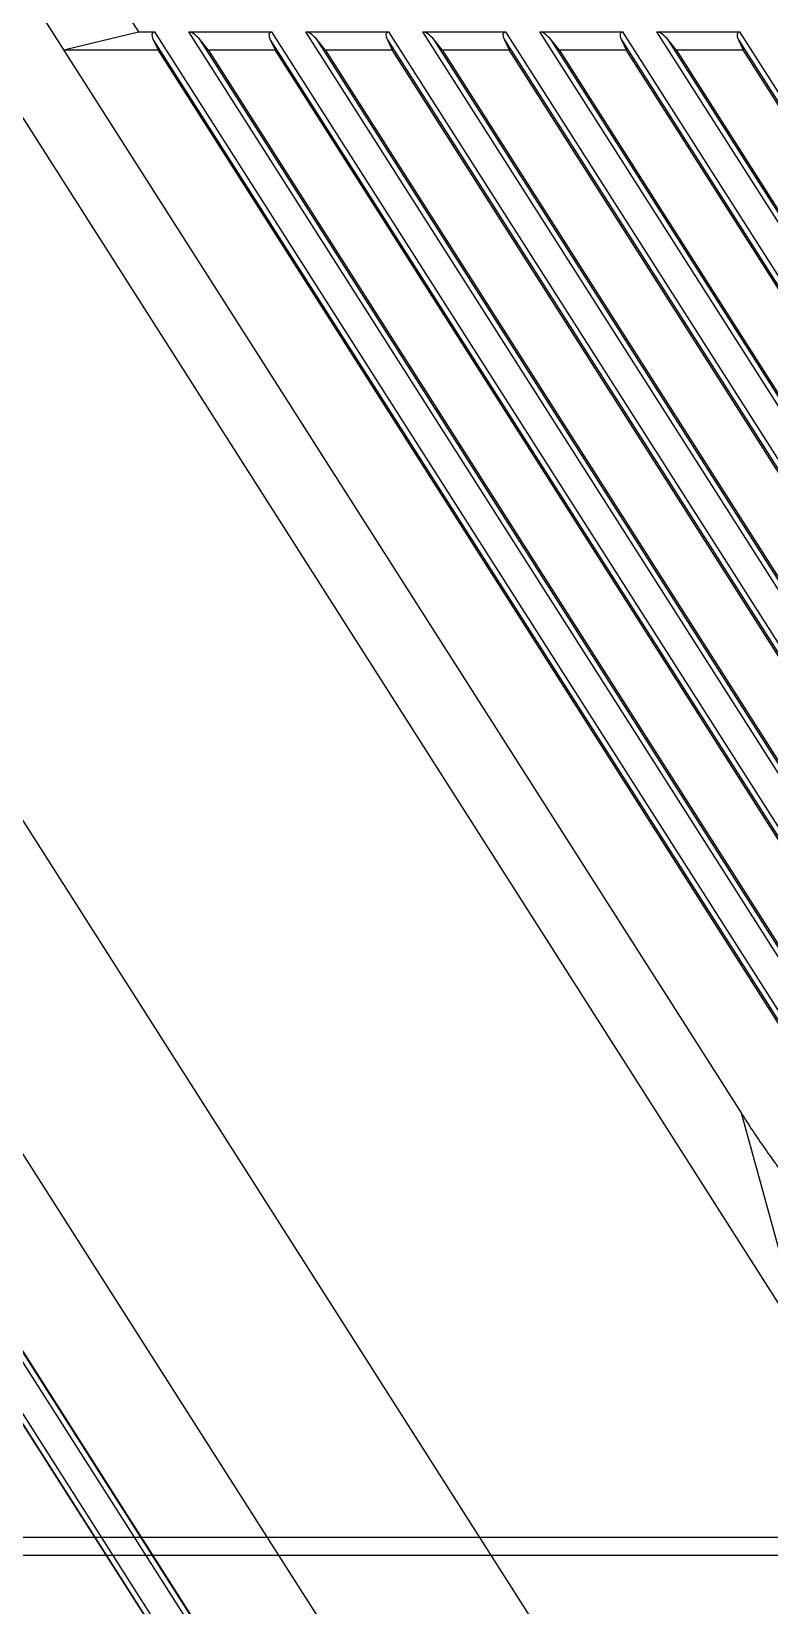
# Model space of a CAD drawing. Header units: millimetres. Extents: x 1409 to 26878, y 589 to 5187.
# Drawn here: x 15528.1 to 15569.2, y 2342.3 to 2430 of the extents above; entities that cross this region are included whole.
import ezdxf

# ---------------------------------------------------------------- set-up
doc = ezdxf.new("R2010")
doc.units = ezdxf.units.MM
doc.layers.add('02___PRT_ALL_AXES', color=7, linetype='Continuous')

# ---------------------------------------------------------------- blocks, each defined once
blk = doc.blocks.new('dfx')
at = {"color": 114, "linetype": 'Continuous', "lineweight": -3, "true_color": 0x139b48}
blk.add_line((13147.482, 8283.727), (13701.482, 8283.727), dxfattribs=at)
at = {"layer": '02___PRT_ALL_AXES', "color": 114, "linetype": 'Continuous', "lineweight": -3, "true_color": 0x139b48}
blk.add_line((13151.451, 8282.727), (13697.512, 8282.727), dxfattribs=at)
blk = doc.blocks.new('*U69')
blk.add_blockref('dfx', (-13416.982, -8530.477))
blk = doc.blocks.new('*U70')
at = {"color": 0, "linetype": 'ByBlock', "lineweight": -2, "transparency": 16777216}
blk.add_blockref('*U69', (600, 0), dxfattribs=at)
blk = doc.blocks.new('1111')
at = {"color": 7, "linetype": 'Continuous'}
for p, q in [((16005.058, 7020.451), (16199.886, 6714.633)), ((16003.885, 7011.312), (16192.566, 6715.143)), ((16052.599, 7010.968), (16165.476, 6833.786)), ((16003.365, 7008.034), (16190.168, 6714.812)), ((16049.789, 7007.993), (16169.045, 6820.799)), ((16052.447, 6964.654), (16182.353, 6760.743)), ((16166.556, 6755.377), (16044.024, 6947.714)), ((16166.808, 6755.537), (16044.276, 6947.874)), ((16044.024, 6944.249), (16164.349, 6755.377)), ((16044.276, 6944.41), (16164.601, 6755.537)), ((16128.393, 6899.534), (16131.897, 6894.034)), ((16127.732, 6893.034), (16131.897, 6894.034)), ((16131.897, 6894.034), (16132.781, 6894.034)), ((16132.781, 6894.034), (16179.287, 6821.033)), ((16181.694, 6820.274), (16134.703, 6894.034)), ((16134.703, 6894.034), (16139.302, 6894.034)), ((16139.302, 6894.034), (16186.48, 6819.978)), ((16188.229, 6820.251), (16141.225, 6894.034)), ((16141.225, 6894.034), (16145.823, 6894.034)), ((16145.823, 6894.034), (16192.03, 6821.503)), ((16193.498, 6822.217), (16147.746, 6894.034)), ((16147.746, 6894.034), (16152.344, 6894.034)), ((16152.344, 6894.034), (16196.792, 6824.264)), ((16198.095, 6825.238), (16154.267, 6894.034)), ((16154.267, 6894.034), (16158.866, 6894.034)), ((16158.866, 6894.034), (16201.067, 6827.79)), ((16202.258, 6828.939), (16160.788, 6894.034)), ((16160.788, 6894.034), (16165.387, 6894.034)), ((16165.387, 6894.034), (16205.002, 6831.851)), ((16127.732, 6893.034), (16132.986, 6893.034)), ((16132.72, 6893.589), (16179.043, 6820.877)), ((16132.72, 6893.589), (16132.986, 6893.034)), ((16179.055, 6820.719), (16132.986, 6893.034)), ((16181.938, 6820.429), (16135.33, 6893.589)), ((16135.772, 6893.034), (16135.33, 6893.589)), ((16135.772, 6893.034), (16182.471, 6819.731)), ((16135.772, 6893.034), (16139.507, 6893.034)), ((16139.242, 6893.589), (16186.236, 6819.822)), ((16139.242, 6893.589), (16139.507, 6893.034)), ((16186.304, 6819.577), (16139.507, 6893.034)), ((16188.474, 6820.407), (16141.851, 6893.589)), ((16142.293, 6893.034), (16141.851, 6893.589)), ((16142.293, 6893.034), (16188.825, 6819.994)), ((16142.293, 6893.034), (16146.028, 6893.034)), ((16145.763, 6893.589), (16191.786, 6821.347)), ((16145.763, 6893.589), (16146.028, 6893.034)), ((16191.901, 6821.028), (16146.028, 6893.034)), ((16148.815, 6893.034), (16148.373, 6893.589)), ((16193.742, 6822.373), (16148.373, 6893.589)), ((16148.815, 6893.034), (16194.026, 6822.066)), ((16148.815, 6893.034), (16152.55, 6893.034)), ((16152.284, 6893.589), (16152.55, 6893.034)), ((16152.284, 6893.589), (16196.548, 6824.109)), ((16196.7, 6823.732), (16152.55, 6893.034)), ((16155.336, 6893.034), (16154.894, 6893.589)), ((16198.34, 6825.393), (16154.894, 6893.589)), ((16155.336, 6893.034), (16198.589, 6825.14)), ((16155.336, 6893.034), (16159.071, 6893.034)), ((16158.805, 6893.589), (16200.823, 6827.635)), ((16158.805, 6893.589), (16159.071, 6893.034)), ((16201.004, 6827.212), (16159.071, 6893.034)), ((16161.857, 6893.034), (16161.415, 6893.589)), ((16202.503, 6829.095), (16161.415, 6893.589)), ((16161.857, 6893.034), (16202.731, 6828.874)), ((16161.857, 6893.034), (16165.592, 6893.034)), ((16165.327, 6893.589), (16204.758, 6831.695)), ((16165.327, 6893.589), (16165.592, 6893.034)), ((16204.962, 6831.236), (16165.592, 6893.034)), ((16165.476, 6833.786), (16169.045, 6820.799))]:
    blk.add_line(p, q, dxfattribs=at)
for centre, start_param, end_param in [((16133.163, 6893.434), -0.310824, 0.998173), ((16135.086, 6893.434), -1.619821, -0.310824), ((16139.684, 6893.434), -0.310824, 0.998173), ((16141.607, 6893.434), -1.619821, -0.310824), ((16146.205, 6893.434), -0.310824, 0.998173), ((16148.128, 6893.434), -1.619821, -0.310824), ((16152.727, 6893.434), -0.310824, 0.998173), ((16154.649, 6893.434), -1.619821, -0.310824), ((16159.248, 6893.434), -0.310824, 0.998173), ((16161.171, 6893.434), -1.619821, -0.310824), ((16165.769, 6893.434), -0.310824, 0.998173)]:
    blk.add_ellipse(centre, major_axis=(-0.473, 0.571), ratio=0.388195, start_param=start_param, end_param=end_param, dxfattribs=at)
blk.add_open_spline([(16165.476, 6833.786), (16165.905, 6833.114), (16166.566, 6832.117), (16167.489, 6830.817), (16168.203, 6829.858), (16168.941, 6828.917), (16169.704, 6827.997), (16170.494, 6827.099), (16171.313, 6826.226), (16172.161, 6825.383), (16173.334, 6824.303), (16174.574, 6823.298), (16175.885, 6822.39), (16176.905, 6821.764), (16177.96, 6821.2), (16178.687, 6820.871), (16179.055, 6820.719)], degree=3, knots=[0, 0, 0, 0, 0.124999, 0.187504, 0.250007, 0.31251, 0.375013, 0.437517, 0.50002, 0.562524, 0.625027, 0.749999, 0.812501, 0.875001, 0.937501, 1, 1, 1, 1], dxfattribs=at)
blk = doc.blocks.new('*U147')
blk.add_blockref('1111', (-16308.281, -6888.884))
blk = doc.blocks.new('*U148')
at = {"color": 0, "linetype": 'ByBlock', "lineweight": -2, "transparency": 16777216}
blk.add_blockref('*U147', (600, 0), dxfattribs=at)

msp = doc.modelspace()

# ---------------------------------------------------------------- block references
for name, p in [('*U148', (15110.4576, 2424.8499)), ('*U70', (15097.4439, 2592.8499))]:
    msp.add_blockref(name, p)

doc.saveas('drawing.dxf')
